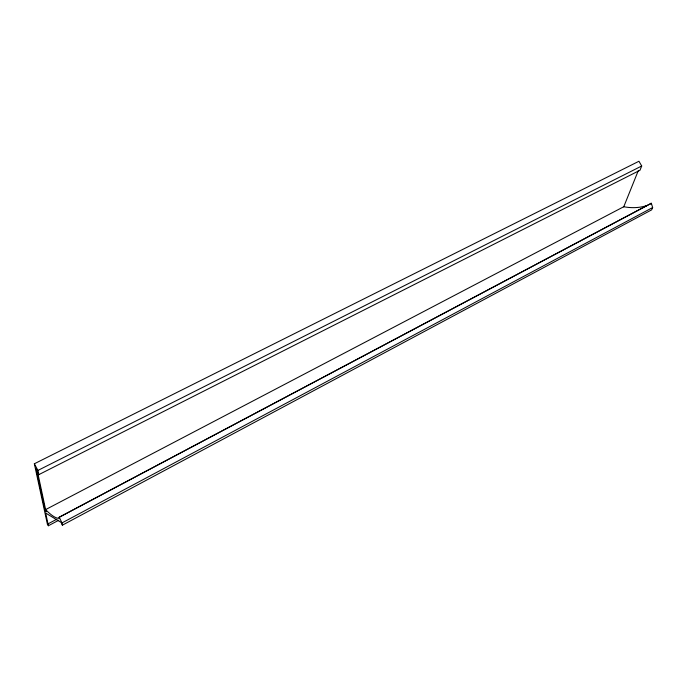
<?xml version="1.0" encoding="UTF-8"?>
<svg xmlns="http://www.w3.org/2000/svg" width="687" height="687" viewBox="0 0 687 687"><rect width="100%" height="100%" fill="white"/><g stroke="black" fill="none" stroke-linecap="round" stroke-linejoin="round"><path stroke-width="1.03" d="M623.693 206.916L638.257 170.728M58.807 520.205L48.399 525.744L47.403 524.207L34.35 463.777L638.953 161.256L641.71 165.996L639.992 170.256L38.833 474.64L37.776 473.034M647.455 205.37A86.219 60.336 67.2 0 1 625.067 206.967L623.77 206.718L45.608 509.608L46.424 510.441A118.817 20.112 63.1 0 0 59.383 518.204L59.091 517.32L651.336 203.275L652.65 207.534L651.654 209.853L62.388 525.169L61.1 522.429L45.668 513.052L48.399 525.744M62.388 525.169L61.95 522.944L652.65 207.534M59.091 517.32L651.336 203.275M47.403 524.207L56.884 519.174M38.833 474.64L37.931 470.423L641.71 165.996M44.835 509.187L45.849 510.742M34.35 463.777L37.931 470.423M59.391 517.491L61.95 522.944M650.752 203.335L650.958 204.005M37.261 470.629L36.188 468.981L45.059 510.243L46.072 511.798L37.253 470.586"/></g></svg>
